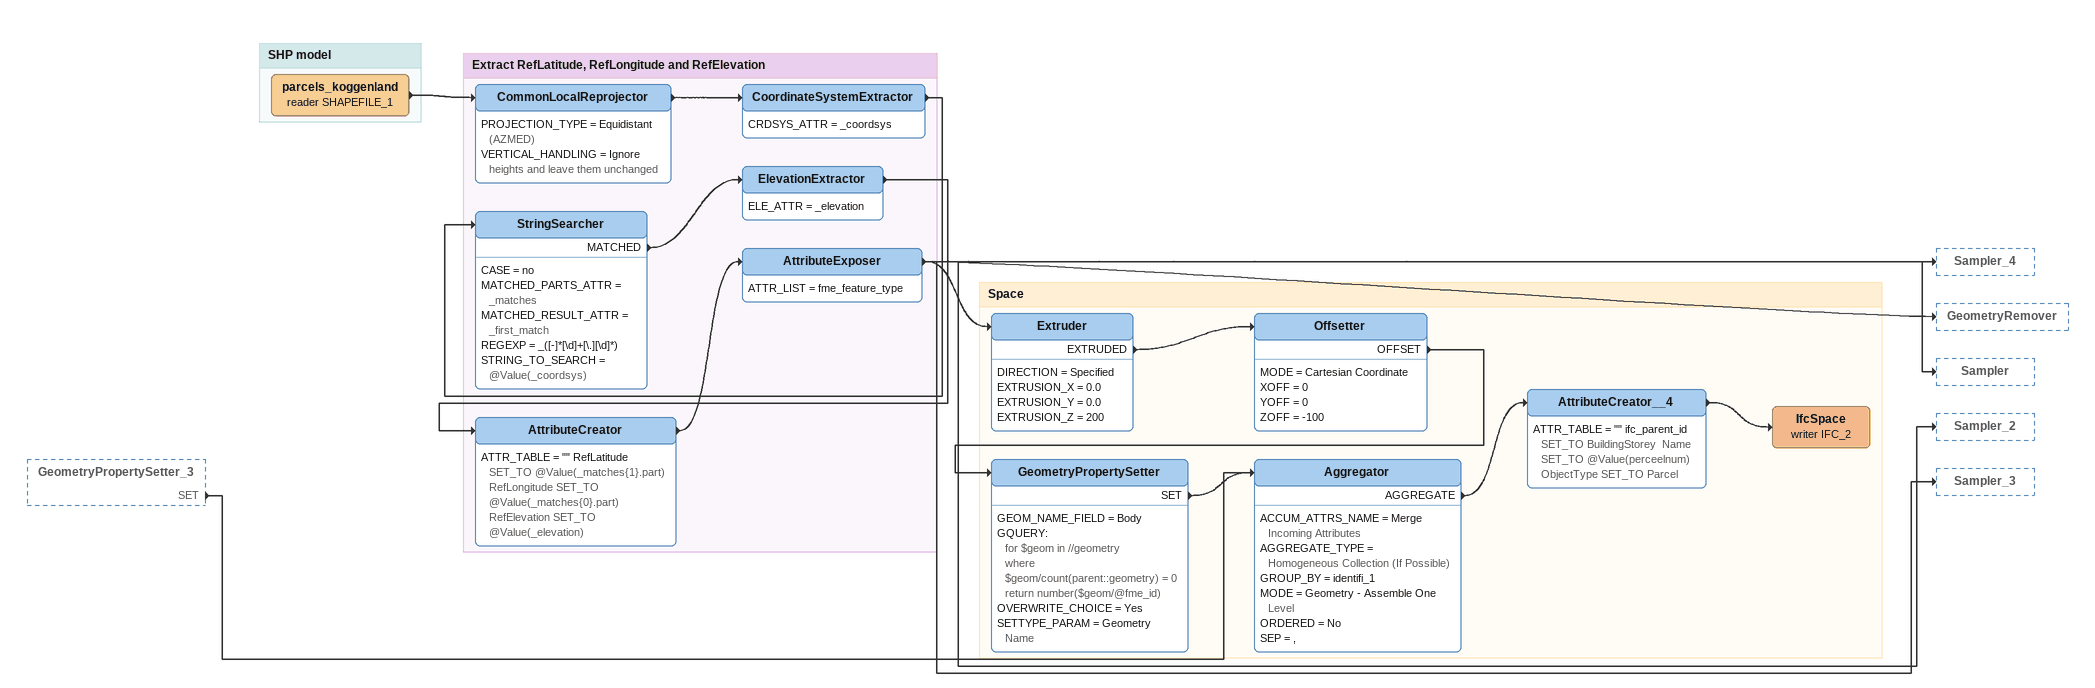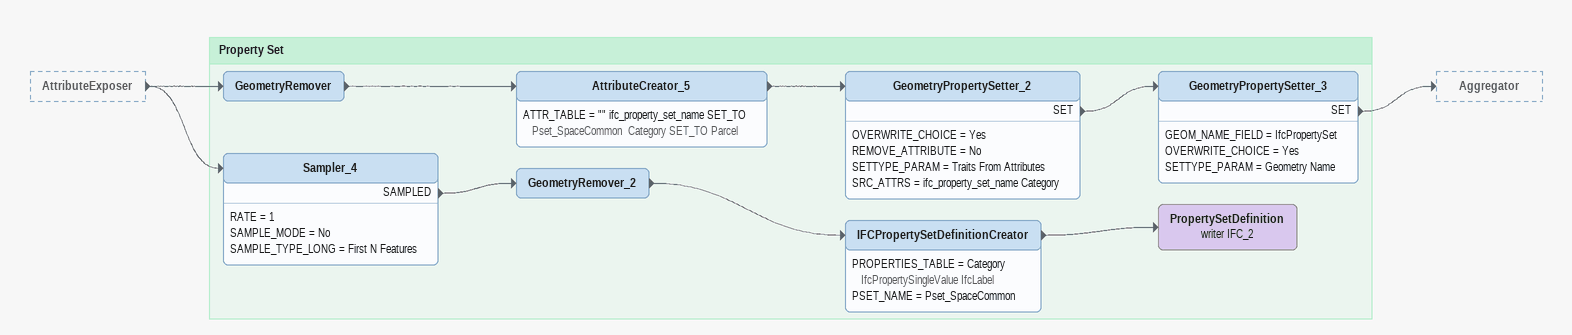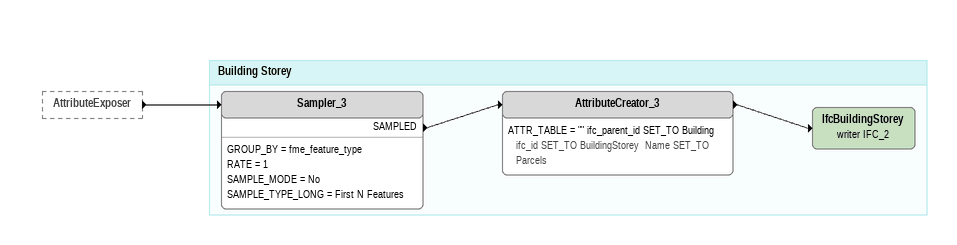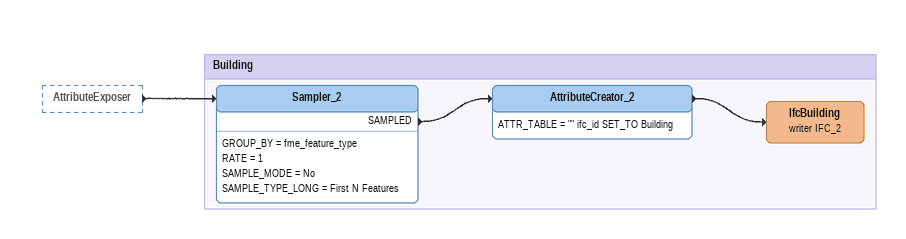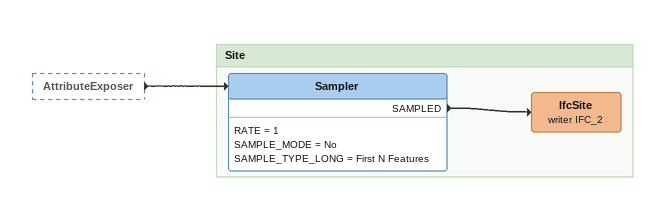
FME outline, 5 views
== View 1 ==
GeometryPropertySetter_3 [outside]
    SET -> Aggregator

Bookmark: SHP model
parcels_koggenland (reader SHAPEFILE_1)
    -> CommonLocalReprojector

Bookmark: Extract RefLatitude, RefLongitude and RefElevation
CommonLocalReprojector
    PROJECTION_TYPE = Equidistant (AZMED)
    VERTICAL_HANDLING = Ignore heights and leave them unchanged
    -> CoordinateSystemExtractor
CoordinateSystemExtractor
    CRDSYS_ATTR = _coordsys
    -> StringSearcher
StringSearcher
    CASE = no
    MATCHED_PARTS_ATTR = _matches
    MATCHED_RESULT_ATTR = _first_match
    REGEXP = _([-]*[\d]+[\.][\d]*)
    STRING_TO_SEARCH = @Value(_coordsys)
    MATCHED -> ElevationExtractor
ElevationExtractor
    ELE_ATTR = _elevation
    -> AttributeCreator
AttributeCreator
    ATTR_TABLE = "" RefLatitude SET_TO @Value(_matches{1}.part)  RefLongitude SET_TO @Value(_matches{0}.part)  RefElevation SET_TO @Value(_elevation)
    -> AttributeExposer
AttributeExposer
    ATTR_LIST = fme_feature_type
    -> Extruder
    -> Sampler_4
    -> GeometryRemover
    -> Sampler
    -> Sampler_2
    -> Sampler_3

Bookmark: Space
Extruder
    DIRECTION = Specified
    EXTRUSION_X = 0.0
    EXTRUSION_Y = 0.0
    EXTRUSION_Z = 200
    EXTRUDED -> Offsetter
Offsetter
    MODE = Cartesian Coordinate
    XOFF = 0
    YOFF = 0
    ZOFF = -100
    OFFSET -> GeometryPropertySetter
GeometryPropertySetter
    GEOM_NAME_FIELD = Body
    GQUERY:
      for $geom in //geometry
      where $geom/count(parent::geometry) = 0
      return number($geom/@fme_id)
    OVERWRITE_CHOICE = Yes
    SETTYPE_PARAM = Geometry Name
    SET -> Aggregator
Aggregator
    ACCUM_ATTRS_NAME = Merge Incoming Attributes
    AGGREGATE_TYPE = Homogeneous Collection (If Possible)
    GROUP_BY = identifi_1
    MODE = Geometry - Assemble One Level
    ORDERED = No
    SEP = ,
    AGGREGATE -> AttributeCreator__4
AttributeCreator__4
    ATTR_TABLE = "" ifc_parent_id SET_TO BuildingStorey  Name SET_TO @Value(perceelnum)  ObjectType SET_TO Parcel
    -> IfcSpace (writer IFC_2)
IfcSpace (writer IFC_2)

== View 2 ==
AttributeExposer [outside]
    -> Sampler_4
    -> GeometryRemover

Bookmark: Property Set
GeometryRemover
    -> AttributeCreator_5
AttributeCreator_5
    ATTR_TABLE = "" ifc_property_set_name SET_TO Pset_SpaceCommon  Category SET_TO Parcel
    -> GeometryPropertySetter_2
GeometryPropertySetter_2
    OVERWRITE_CHOICE = Yes
    REMOVE_ATTRIBUTE = No
    SETTYPE_PARAM = Traits From Attributes
    SRC_ATTRS = ifc_property_set_name Category
    SET -> GeometryPropertySetter_3
GeometryPropertySetter_3
    GEOM_NAME_FIELD = IfcPropertySet
    OVERWRITE_CHOICE = Yes
    SETTYPE_PARAM = Geometry Name
    SET -> Aggregator
Sampler_4
    RATE = 1
    SAMPLE_MODE = No
    SAMPLE_TYPE_LONG = First N Features
    SAMPLED -> GeometryRemover_2
GeometryRemover_2
    -> IFCPropertySetDefinitionCreator
IFCPropertySetDefinitionCreator
    PROPERTIES_TABLE = Category IfcPropertySingleValue IfcLabel
    PSET_NAME = Pset_SpaceCommon
    -> PropertySetDefinition (writer IFC_2)
PropertySetDefinition (writer IFC_2)

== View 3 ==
AttributeExposer [outside]
    -> Sampler_3

Bookmark: Building Storey
Sampler_3
    GROUP_BY = fme_feature_type
    RATE = 1
    SAMPLE_MODE = No
    SAMPLE_TYPE_LONG = First N Features
    SAMPLED -> AttributeCreator_3
AttributeCreator_3
    ATTR_TABLE = "" ifc_parent_id SET_TO Building  ifc_id SET_TO BuildingStorey  Name SET_TO Parcels
    -> IfcBuildingStorey (writer IFC_2)
IfcBuildingStorey (writer IFC_2)

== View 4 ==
AttributeExposer [outside]
    -> Sampler_2

Bookmark: Building
Sampler_2
    GROUP_BY = fme_feature_type
    RATE = 1
    SAMPLE_MODE = No
    SAMPLE_TYPE_LONG = First N Features
    SAMPLED -> AttributeCreator_2
AttributeCreator_2
    ATTR_TABLE = "" ifc_id SET_TO Building
    -> IfcBuilding (writer IFC_2)
IfcBuilding (writer IFC_2)

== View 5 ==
AttributeExposer [outside]
    -> Sampler

Bookmark: Site
Sampler
    RATE = 1
    SAMPLE_MODE = No
    SAMPLE_TYPE_LONG = First N Features
    SAMPLED -> IfcSite (writer IFC_2)
IfcSite (writer IFC_2)
